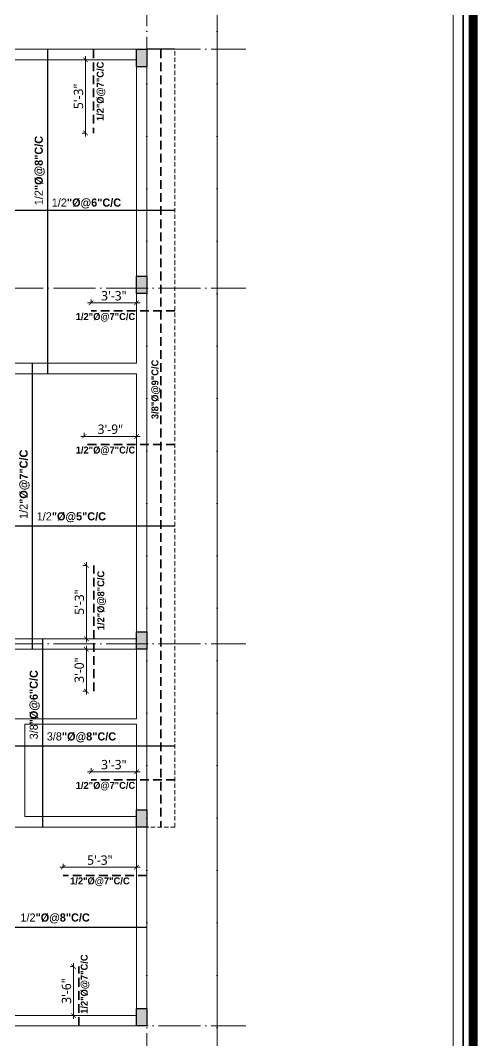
# Model space of a CAD drawing. Header units: inches. Extents: x 77090 to 90659, y -228139 to -226123.
# Drawn here: x 88244 to 88637, y -227466 to -226588 of the extents above; entities that cross this region are included whole.
import ezdxf

# ---------------------------------------------------------------- set-up
doc = ezdxf.new("R2010")
doc.units = ezdxf.units.IN
doc.header["$LTSCALE"] = 15
doc.header["$MEASUREMENT"] = 0
doc.header["$PDMODE"] = 66
for name, pattern in [('ACAD_ISO02W100', [15, 12, -3]), ('ACAD_ISO04W100', [30, 24, -3, 0, -3]), ('DASHED2', [0.375, 0.25, -0.125])]:
    doc.linetypes.add(name, pattern=pattern)
doc.layers.get('0').update_dxf_attribs({"lineweight": 25})
doc.layers.get('Defpoints').update_dxf_attribs({"lineweight": 25})
doc.layers.add('DASH', color=33, linetype='ACAD_ISO02W100')
for name, color, linetype, lineweight in [('doted1', 30, 'ACAD_ISO02W100', 13), ('GRID', 8, 'Continuous', 13), ('HACH', 8, 'Continuous', 13), ('level', 7, 'Continuous', 13), ('S', 6, 'Continuous', 30), ('STEEL', 211, 'Continuous', 35), ('TEXTS', 41, 'Continuous', 13), ('wall', 240, 'Continuous', 13)]:
    doc.layers.add(name, color=color, linetype=linetype, lineweight=lineweight)
doc.styles.add('ADE', font='', dxfattribs={"height": 6})
doc.styles.get("Standard").update_dxf_attribs({"font": 'trebuc.ttf'})
doc.styles.get('ADE').set_extended_font_data('Arial Rounded MT Bold')
doc.dimstyles.new('TARIQ', dxfattribs={"dimtxt": 6, "dimasz": 6, "dimexe": 6, "dimexo": 6, "dimgap": 2, "dimtad": 1, "dimdec": 1, "dimzin": 3, "dimdsep": 46, "dimlunit": 4, "dimtxsty": 'Standard', "dimblk": 'ARCHTICK', "dimcen": 0.09375, "dimdle": 6, "dimclrd": 256, "dimclre": 256, "dimclrt": 3, "dimadec": 1, "dimazin": 0, "dimtfac": 1, "dimtdec": 1, "dimtofl": 0, "dimtmove": 1, "dimatfit": 3, "dimldrblk": 'ARCHTICK', "dimfxl": 0, "dimfrac": 1, "dimtolj": 1, "dimtzin": 0, "dimlwd": -1, "dimlwe": -1, "dimarcsym": 0})

# ---------------------------------------------------------------- blocks, each defined once
blk = doc.blocks.new('_ArchTick')
at = {"color": 0, "linetype": 'ByBlock', "lineweight": 5, "const_width": 0.15}
blk.add_lwpolyline([(-0.5, -0.5), (0.5, 0.5)], dxfattribs=at)
blk = doc.blocks.new('*D373')
at = {"layer": 'Defpoints', "color": 0, "ltscale": 10}
for p in [(88300.23, -226622.06), (88306.92, -226622.06), (88306.92, -226685.06)]:
    blk.add_point(p, dxfattribs=at)
at = {"layer": 'HACH', "ltscale": 10}
for p, q in [((88300.41, -226622.06), (88297.23, -226622.06)), ((88300.23, -226688.06), (88300.23, -226619.06)), ((88300.41, -226685.06), (88297.23, -226685.06))]:
    blk.add_line(p, q, dxfattribs=at)
at = {"layer": 'HACH', "ltscale": 10, "xscale": 4, "yscale": 4, "zscale": 4}
for p, rotation in [((88300.23, -226622.06), 90), ((88300.23, -226685.06), 270)]:
    blk.add_blockref('_ArchTick', p, dxfattribs=dict(at, rotation=rotation))
at = {"layer": 'HACH', "color": 3, "ltscale": 10, "insert": (88294.16, -226653.56), "char_height": 8, "attachment_point": 5, "rotation": 90}
blk.add_mtext('\\A1;5\'-3"', dxfattribs=at)
blk = doc.blocks.new('*D374')
at = {"layer": 'Defpoints', "color": 0, "ltscale": 10}
for p in [(88344.02, -226831.15), (88305.02, -226838.14), (88344.02, -226838.14)]:
    blk.add_point(p, dxfattribs=at)
at = {"layer": 'HACH', "ltscale": 10}
for p, q in [((88302.02, -226831.15), (88347.02, -226831.15)), ((88305.02, -226831.33), (88305.02, -226828.15)), ((88344.02, -226831.33), (88344.02, -226828.15))]:
    blk.add_line(p, q, dxfattribs=at)
at = {"layer": 'HACH', "ltscale": 10, "xscale": 4, "yscale": 4, "zscale": 4, "rotation": 180}
blk.add_blockref('_ArchTick', (88305.02, -226831.15), dxfattribs=at)
at = {"layer": 'HACH', "ltscale": 10, "xscale": 4, "yscale": 4, "zscale": 4}
blk.add_blockref('_ArchTick', (88344.02, -226831.15), dxfattribs=at)
at = {"layer": 'HACH', "color": 3, "ltscale": 10, "insert": (88324.52, -226825.08), "char_height": 8, "attachment_point": 5}
blk.add_mtext('\\A1;3\'-3"', dxfattribs=at)
blk = doc.blocks.new('*D342')
at = {"layer": 'Defpoints', "color": 0, "ltscale": 10}
for p in [(88344.02, -226945.95), (88299.02, -226952.94), (88344.02, -226952.94)]:
    blk.add_point(p, dxfattribs=at)
at = {"layer": 'HACH', "ltscale": 10}
for p, q in [((88296.02, -226945.95), (88347.02, -226945.95)), ((88299.02, -226946.13), (88299.02, -226942.95)), ((88344.02, -226946.13), (88344.02, -226942.95))]:
    blk.add_line(p, q, dxfattribs=at)
at = {"layer": 'HACH', "ltscale": 10, "xscale": 4, "yscale": 4, "zscale": 4, "rotation": 180}
blk.add_blockref('_ArchTick', (88299.02, -226945.95), dxfattribs=at)
at = {"layer": 'HACH', "ltscale": 10, "xscale": 4, "yscale": 4, "zscale": 4}
blk.add_blockref('_ArchTick', (88344.02, -226945.95), dxfattribs=at)
at = {"layer": 'HACH', "color": 3, "ltscale": 10, "insert": (88321.52, -226939.86), "char_height": 8, "attachment_point": 5}
blk.add_mtext('\\A1;3\'-9"', dxfattribs=at)
blk = doc.blocks.new('*D343')
at = {"layer": 'Defpoints', "color": 0, "ltscale": 10}
for p in [(88344.02, -227234.4), (88305.02, -227241.4), (88344.02, -227241.4)]:
    blk.add_point(p, dxfattribs=at)
at = {"layer": 'HACH', "ltscale": 10}
for p, q in [((88302.02, -227234.4), (88347.02, -227234.4)), ((88305.02, -227234.58), (88305.02, -227231.4)), ((88344.02, -227234.58), (88344.02, -227231.4))]:
    blk.add_line(p, q, dxfattribs=at)
at = {"layer": 'HACH', "ltscale": 10, "xscale": 4, "yscale": 4, "zscale": 4, "rotation": 180}
blk.add_blockref('_ArchTick', (88305.02, -227234.4), dxfattribs=at)
at = {"layer": 'HACH', "ltscale": 10, "xscale": 4, "yscale": 4, "zscale": 4}
blk.add_blockref('_ArchTick', (88344.02, -227234.4), dxfattribs=at)
at = {"layer": 'HACH', "color": 3, "ltscale": 10, "insert": (88324.52, -227228.33), "char_height": 8, "attachment_point": 5}
blk.add_mtext('\\A1;3\'-3"', dxfattribs=at)
blk = doc.blocks.new('*D344')
at = {"layer": 'Defpoints', "color": 0, "ltscale": 10}
for p in [(88344.02, -227316.56), (88281.02, -227323.55), (88344.02, -227323.55)]:
    blk.add_point(p, dxfattribs=at)
at = {"layer": 'HACH', "ltscale": 10}
for p, q in [((88278.02, -227316.56), (88347.02, -227316.56)), ((88281.02, -227316.74), (88281.02, -227313.56)), ((88344.02, -227316.74), (88344.02, -227313.56))]:
    blk.add_line(p, q, dxfattribs=at)
at = {"layer": 'HACH', "ltscale": 10, "xscale": 4, "yscale": 4, "zscale": 4, "rotation": 180}
blk.add_blockref('_ArchTick', (88281.02, -227316.56), dxfattribs=at)
at = {"layer": 'HACH', "ltscale": 10, "xscale": 4, "yscale": 4, "zscale": 4}
blk.add_blockref('_ArchTick', (88344.02, -227316.56), dxfattribs=at)
at = {"layer": 'HACH', "color": 3, "ltscale": 10, "insert": (88312.52, -227310.49), "char_height": 8, "attachment_point": 5}
blk.add_mtext('\\A1;5\'-3"', dxfattribs=at)
blk = doc.blocks.new('*D346')
at = {"layer": 'Defpoints', "color": 0, "ltscale": 10}
for p in [(88289.95, -227402.06), (88294.33, -227402.06), (88294.33, -227444.06)]:
    blk.add_point(p, dxfattribs=at)
at = {"layer": 'HACH', "ltscale": 10}
for p, q in [((88290.13, -227402.06), (88286.95, -227402.06)), ((88289.95, -227447.06), (88289.95, -227399.06)), ((88290.13, -227444.06), (88286.95, -227444.06))]:
    blk.add_line(p, q, dxfattribs=at)
at = {"layer": 'HACH', "ltscale": 10, "xscale": 4, "yscale": 4, "zscale": 4}
for p, rotation in [((88289.95, -227402.06), 90), ((88289.95, -227444.06), 270)]:
    blk.add_blockref('_ArchTick', p, dxfattribs=dict(at, rotation=rotation))
at = {"layer": 'HACH', "color": 3, "ltscale": 10, "insert": (88283.86, -227423.06), "char_height": 8, "attachment_point": 5, "rotation": 90}
blk.add_mtext('\\A1;3\'-6"', dxfattribs=at)
blk = doc.blocks.new('*D349')
at = {"layer": 'Defpoints', "color": 0, "ltscale": 10}
for p in [(88301, -227057.06), (88307.39, -227057.06), (88307.39, -227120.06)]:
    blk.add_point(p, dxfattribs=at)
at = {"layer": 'HACH', "ltscale": 10}
for p, q in [((88301, -227123.06), (88301, -227054.06)), ((88301.18, -227057.06), (88298, -227057.06)), ((88301.18, -227120.06), (88298, -227120.06))]:
    blk.add_line(p, q, dxfattribs=at)
at = {"layer": 'HACH', "ltscale": 10, "xscale": 4, "yscale": 4, "zscale": 4}
for p, rotation in [((88301, -227057.06), 90), ((88301, -227120.06), 270)]:
    blk.add_blockref('_ArchTick', p, dxfattribs=dict(at, rotation=rotation))
at = {"layer": 'HACH', "color": 3, "ltscale": 10, "insert": (88294.93, -227088.56), "char_height": 8, "attachment_point": 5, "rotation": 90}
blk.add_mtext('\\A1;5\'-3"', dxfattribs=at)
blk = doc.blocks.new('*D350')
at = {"layer": 'Defpoints', "color": 0, "ltscale": 10}
for p in [(88300.89, -227129.06), (88307.39, -227129.06), (88307.39, -227165.06)]:
    blk.add_point(p, dxfattribs=at)
at = {"layer": 'HACH', "ltscale": 10}
for p, q in [((88301.07, -227129.06), (88297.89, -227129.06)), ((88300.89, -227168.06), (88300.89, -227126.06)), ((88301.07, -227165.06), (88297.89, -227165.06))]:
    blk.add_line(p, q, dxfattribs=at)
at = {"layer": 'HACH', "ltscale": 10, "xscale": 4, "yscale": 4, "zscale": 4}
for p, rotation in [((88300.89, -227129.06), 90), ((88300.89, -227165.06), 270)]:
    blk.add_blockref('_ArchTick', p, dxfattribs=dict(at, rotation=rotation))
at = {"layer": 'HACH', "color": 3, "ltscale": 10, "insert": (88294.82, -227147.06), "char_height": 8, "attachment_point": 5, "rotation": 90}
blk.add_mtext('\\A1;3\'-0"', dxfattribs=at)

msp = doc.modelspace()

# ---------------------------------------------------------------- hatches: boundary and pattern name
at = {"layer": 'HACH', "ltscale": 10}
for points in [[(88353.02, -226613.06), (88344.02, -226613.06), (88344.02, -226628.06), (88353.02, -226628.06)], [(88353.02, -226808.06), (88344.02, -226808.06), (88344.02, -226823.06), (88353.02, -226823.06)], [(88353.02, -227114.06), (88344.02, -227114.06), (88344.02, -227129.06), (88353.02, -227129.06)], [(88353.02, -227267.06), (88344.02, -227267.06), (88344.02, -227282.06), (88353.02, -227282.06)], [(88353.02, -227438.06), (88344.02, -227438.06), (88344.02, -227453.06), (88353.02, -227453.06)]]:
    msp.add_hatch(color=256, dxfattribs=at).paths.add_polyline_path(points)

# ---------------------------------------------------------------- linework, layer by layer
at = {"layer": 'DASH', "linetype": 'DASHED2', "ltscale": 0.111}
msp.add_line((88377.02, -226613.06), (88353.02, -226613.06), dxfattribs=at)
at = {"layer": 'doted1', "linetype": 'ByBlock', "ltscale": 0.3, "const_width": 7.56}
msp.add_lwpolyline([(87549.1, -226367.63), (88633.35, -226367.63), (88633.35, -227901.56), (87549.1, -227901.56)], close=True, dxfattribs=at)
at = {"layer": 'GRID', "linetype": 'ACAD_ISO04W100', "ltscale": 0.1}
for p, q in [((88353.02, -226512.17), (88353.02, -227661.56)), ((88413.27, -226512.17), (88413.27, -227661.56)), ((87776.71, -226613.06), (88437.86, -226613.06)), ((87776.71, -226818.56), (88437.86, -226818.56)), ((87776.71, -227124.56), (88437.86, -227124.56)), ((87776.71, -227453.06), (88437.86, -227453.06))]:
    msp.add_line(p, q, dxfattribs=at)
at = {"layer": 'level', "linetype": 'DASHED2'}
for q in [(88377.02, -226613.06), (88353.02, -227282.06)]:
    msp.add_line((88377.02, -227282.06), q, dxfattribs=at)
at = {"layer": 'level', "linetype": 'ByBlock', "lineweight": 35, "ltscale": 0.1}
msp.add_lwpolyline([(87557.68, -226376.22), (88624.76, -226376.22), (88624.76, -227892.97), (87557.68, -227892.97)], close=True, dxfattribs=at)
at = {"layer": 'level', "ltscale": 0.25}
msp.add_lwpolyline([(87566.27, -226384.8), (88616.18, -226384.8), (88616.18, -227884.38), (87566.27, -227884.38)], close=True, dxfattribs=at)
at = {"layer": 'S'}
for p, q in [((88267.39, -226613.06), (88267.39, -226892.06)), ((88179.52, -226751.5), (88377.02, -226751.5)), ((88254.42, -226883.06), (88254.42, -227129.06)), ((88155.52, -227022.93), (88377.02, -227022.93)), ((88263.09, -227120.06), (88263.09, -227282.06)), ((88167.52, -227212.22), (88377.02, -227212.22)), ((88083.52, -227367.99), (88353.02, -227367.99))]:
    msp.add_line(p, q, dxfattribs=at)
for points in [[(88344.02, -226613.06), (88353.02, -226613.06), (88353.02, -226628.06), (88344.02, -226628.06)], [(88344.02, -226808.06), (88353.02, -226808.06), (88353.02, -226823.06), (88344.02, -226823.06)], [(88344.02, -227114.06), (88353.02, -227114.06), (88353.02, -227129.06), (88344.02, -227129.06)], [(88344.02, -227267.06), (88353.02, -227267.06), (88353.02, -227282.06), (88344.02, -227282.06)], [(88344.02, -227438.06), (88353.02, -227438.06), (88353.02, -227453.06), (88344.02, -227453.06)]]:
    msp.add_lwpolyline(points, close=True, dxfattribs=at)
at = {"layer": 'STEEL', "color": 2, "linetype": 'DASHED2', "ltscale": 2}
for p, q in [((88306.92, -226613.06), (88306.92, -226685.06)), ((88365.02, -226613.06), (88365.02, -227282.06)), ((88377.02, -226838.14), (88305.02, -226838.14)), ((88377.02, -226952.94), (88299.02, -226952.94)), ((88307.39, -227165.06), (88307.39, -227057.06)), ((88377.02, -227241.4), (88305.02, -227241.4)), ((88353.02, -227323.55), (88281.02, -227323.55)), ((88294.33, -227453.06), (88294.33, -227402.06))]:
    msp.add_line(p, q, dxfattribs=at)
at = {"layer": 'wall'}
for p, q in [((88413.27, -227633.06), (88413.27, -226553.06)), ((87873.52, -226613.06), (88353.02, -226613.06)), ((88353.02, -226613.06), (88353.02, -227453.06)), ((88188.52, -226622.06), (88344.02, -226622.06)), ((88344.02, -226622.06), (88344.02, -226883.06)), ((88188.52, -226883.06), (88344.02, -226883.06)), ((88344.02, -226892.06), (88344.02, -227120.06)), ((88164.52, -227120.06), (88344.02, -227120.06)), ((88176.52, -227129.06), (88344.02, -227129.06)), ((88344.02, -227129.06), (88344.02, -227189.06)), ((88176.52, -227189.06), (88344.02, -227189.06)), ((88248.02, -227193.56), (88344.02, -227193.56)), ((88248.02, -227193.56), (88248.02, -227273.06)), ((88344.02, -227193.56), (88344.02, -227273.06)), ((88248.02, -227273.06), (88344.02, -227273.06)), ((88176.52, -227282.06), (88344.02, -227282.06)), ((88344.02, -227282.06), (88344.02, -227444.06)), ((88092.52, -227444.06), (88344.02, -227444.06)), ((88083.52, -227453.06), (88353.02, -227453.06))]:
    msp.add_line(p, q, dxfattribs=at)
at = {"layer": 'wall', "ltscale": 2.1}
msp.add_line((88344.02, -226892.06), (88188.52, -226892.06), dxfattribs=at)

# ---------------------------------------------------------------- texts
at = {"layer": 'TEXTS', "linetype": 'ByBlock', "width": 128.2548, "attachment_point": 9, "rotation": 90, "style": 'ADE'}
for s, insert, char_height in [('{\\fStylus BT|b1|i0|c0|p34;1/2"%%C@7"C/C }', (88317.22, -226623.69), 6), ('{\\fStylus BT|b0|i0|c0|p34;1/2\\fStylus BT|b1|i0|c0|p34;"%%C@8"C/C\\fStylus BT|b0|i0|c0|p34; }', (88265.07, -226687.54), 7), ('{\\fStylus BT|b1|i0|c0|p34;3/8"%%C@9"C/C }', (88364.23, -226880.05), 6), ('{\\fStylus BT|b0|i0|c0|p34;1/2\\fStylus BT|b1|i0|c0|p34;"%%C@7"C/C\\fStylus BT|b0|i0|c0|p34; }', (88252.1, -226957.41), 7), ('{\\fStylus BT|b1|i0|c0|p34;1/2"%%C@8"C/C }', (88317.69, -227061.62), 6), ('{\\fStylus BT|b0|i0|c0|p34;3/8\\fStylus BT|b1|i0|c0|p34;"%%C@6"C/C\\fStylus BT|b0|i0|c0|p34; }', (88260.78, -227147), 7), ('{\\fStylus BT|b1|i0|c0|p34;1/2"%%C@7"C/C }', (88303.45, -227391.52), 6)]:
    msp.add_mtext(s, dxfattribs=dict(at, insert=insert, char_height=char_height))
at = {"layer": 'TEXTS', "linetype": 'ByBlock', "width": 128.2548, "style": 'ADE'}
for s, insert, char_height, attachment_point in [('{\\fStylus BT|b0|i0|c0|p34;1/2\\fStylus BT|b1|i0|c0|p34;"%%C@6"C/C\\fStylus BT|b0|i0|c0|p34; }', (88271.18, -226741.39), 7, 1), ('{\\fStylus BT|b1|i0|c0|p34;1/2"%%C@7"C/C }', (88342.87, -226847.31), 6, 9), ('{\\fStylus BT|b1|i0|c0|p34;1/2"%%C@7"C/C }', (88342.87, -226962.11), 6, 9), ('{\\fStylus BT|b0|i0|c0|p34;1/2\\fStylus BT|b1|i0|c0|p34;"%%C@5"C/C\\fStylus BT|b0|i0|c0|p34; }', (88258.21, -227011.26), 7, 1), ('{\\fStylus BT|b0|i0|c0|p34;3/8\\fStylus BT|b1|i0|c0|p34;"%%C@8"C/C\\fStylus BT|b0|i0|c0|p34; }', (88266.89, -227200.54), 7, 1), ('{\\fStylus BT|b1|i0|c0|p34;1/2"%%C@7"C/C }', (88342.87, -227250.56), 6, 9), ('{\\fStylus BT|b1|i0|c0|p34;1/2"%%C@7"C/C }', (88338.07, -227332.71), 6, 9), ('{\\fStylus BT|b0|i0|c0|p34;1/2\\fStylus BT|b1|i0|c0|p34;"%%C@8"C/C\\fStylus BT|b0|i0|c0|p34; }', (88244.24, -227356.31), 7, 1)]:
    msp.add_mtext(s, dxfattribs=dict(at, insert=insert, char_height=char_height, attachment_point=attachment_point))

# ---------------------------------------------------------------- dimensions: what is measured, and where the dimension line sits
at = {"layer": 'HACH', "ltscale": 10}
for base, p1, p2, picture, middle in [((88300.23, -226622.06), (88306.92, -226685.06), (88306.92, -226622.06), '*D373', (88294.16, -226653.56)), ((88301, -227057.06), (88307.39, -227120.06), (88307.39, -227057.06), '*D349', (88294.93, -227088.56)), ((88300.89, -227129.06), (88307.39, -227165.06), (88307.39, -227129.06), '*D350', (88294.82, -227147.06)), ((88289.95, -227402.06), (88294.33, -227444.06), (88294.33, -227402.06), '*D346', (88283.86, -227423.06))]:
    dim = msp.add_linear_dim(base=base, p1=p1, p2=p2, angle=90, dimstyle='TARIQ', override={"dimtxt": 8, "dimasz": 4, "dimexe": 3, "dimexo": 3, "dimdle": 3, "dimfxl": 0.18, "dimfxlon": 1, "dimarcsym": 1}, dxfattribs=at)
    dim.commit()
    dim.dimension.update_dxf_attribs({"geometry": picture, "text_midpoint": middle})
for base, p1, p2, picture, middle in [((88344.02, -226831.15), (88305.02, -226838.14), (88344.02, -226838.14), '*D374', (88324.52, -226825.08)), ((88344.02, -226945.95), (88299.02, -226952.94), (88344.02, -226952.94), '*D342', (88321.52, -226939.86)), ((88344.02, -227234.4), (88305.02, -227241.4), (88344.02, -227241.4), '*D343', (88324.52, -227228.33)), ((88344.02, -227316.56), (88281.02, -227323.55), (88344.02, -227323.55), '*D344', (88312.52, -227310.49))]:
    dim = msp.add_linear_dim(base=base, p1=p1, p2=p2, dimstyle='TARIQ', override={"dimtxt": 8, "dimasz": 4, "dimexe": 3, "dimexo": 3, "dimdle": 3, "dimfxl": 0.18, "dimfxlon": 1, "dimarcsym": 1}, dxfattribs=at)
    dim.commit()
    dim.dimension.update_dxf_attribs({"geometry": picture, "text_midpoint": middle})

doc.saveas('drawing.dxf')
